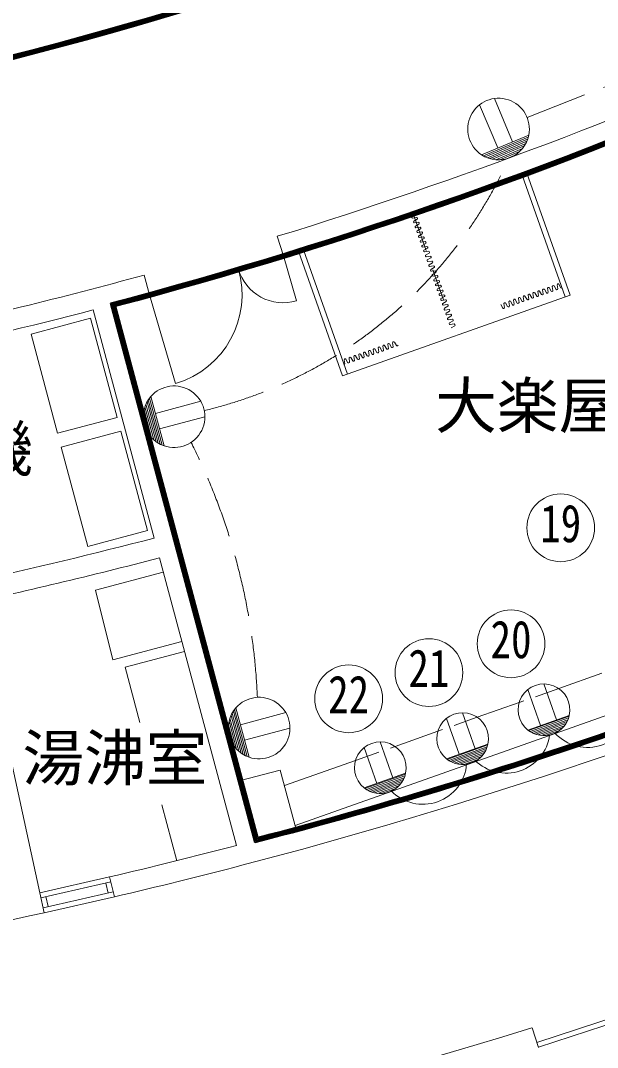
# Model space of a CAD drawing. Units: millimetres, scale not verified. Extents: x -33719 to 22651, y -21066 to 18138.
# Drawn here: x -368 to 5249, y -14251 to -4248 of the extents above; entities that cross this region are included whole.
import ezdxf
from ezdxf.enums import TextEntityAlignment as Align

# ---------------------------------------------------------------- set-up
doc = ezdxf.new("R2010")
doc.units = ezdxf.units.MM
doc.header["$LTSCALE"] = 200
for name, pattern in [('DASHED1', [1.8, 1.2, -0.6]), ('DASHED2', [3, 2, -1]), ('DASHED3', [4, 3, -1])]:
    doc.linetypes.add(name, pattern=pattern)
for name, color, linetype, lineweight in [('1-0_121', 7, 'Continuous', 9), ('1-F', 1, 'Continuous', 35), ('8-1', 7, 'Continuous', 9), ('8-2', 7, 'Continuous', 9)]:
    doc.layers.add(name, color=color, linetype=linetype, lineweight=lineweight)
doc.styles.add('HGｺﾞｼｯｸE', font='')
doc.styles.add('ＭＳ ゴシック', font='')
doc.styles.get('HGｺﾞｼｯｸE').set_extended_font_data('HGｺﾞｼｯｸE')
doc.styles.get('ＭＳ ゴシック').set_extended_font_data('MS Gothic')

msp = doc.modelspace()

# ---------------------------------------------------------------- linework, layer by layer
at = {"layer": '1-0_121'}
for p, q in [((4935.2, -6940.4), (4514.9, -5753.4)), ((4561.8, -5736), (4982.4, -6923.7)), ((3471.5, -6118.6), (3432.4, -6124.8)), ((3443, -6155.1), (3477.4, -6135.4)), ((3488.1, -6165.7), (3449, -6172)), ((3459.6, -6202.2), (3494, -6182.6)), ((3504.7, -6212.9), (3465.6, -6219.1)), ((3476.3, -6249.4), (3510.6, -6229.8)), ((3521.3, -6260), (3482.2, -6266.3)), ((3492.9, -6296.6), (3527.2, -6276.9)), ((2132, -6349.6), (2190.9, -6540.7)), ((3537.9, -6307.2), (3498.8, -6313.4)), ((3509.5, -6343.7), (3543.8, -6324.1)), ((3554.5, -6354.4), (3515.4, -6360.6)), ((3526.1, -6390.9), (3560.4, -6371.2)), ((3571.1, -6401.5), (3532, -6407.8)), ((2767.1, -7708.1), (2337.6, -6495.3)), ((2385.4, -6480.3), (2814.3, -7691.4)), ((3542.7, -6438), (3577.1, -6418.4)), ((3587.7, -6448.7), (3548.6, -6454.9)), ((3559.3, -6485.2), (3593.7, -6465.6)), ((3604.3, -6495.9), (3565.2, -6502.1)), ((2190.9, -6540.7), (2318.5, -6978.9)), ((3575.9, -6532.4), (3610.3, -6512.7)), ((3620.9, -6543), (3581.8, -6549.2)), ((3592.5, -6579.5), (3626.9, -6559.9)), ((3637.5, -6590.2), (3598.5, -6596.4)), ((3609.1, -6626.7), (3643.5, -6607)), ((3654.2, -6637.3), (3615.1, -6643.6)), ((3625.7, -6673.9), (3660.1, -6654.2)), ((3670.8, -6684.5), (3631.7, -6690.7)), ((3642.3, -6721), (3676.7, -6701.4)), ((835.5, -6727.1), (888.5, -6920)), ((3687.4, -6731.7), (3648.3, -6737.9)), ((3658.9, -6768.2), (3693.3, -6748.5)), ((3704, -6778.8), (3664.9, -6785)), ((3675.5, -6815.3), (3709.9, -6795.7)), ((3720.6, -6826), (3681.5, -6832.2)), ((3692.2, -6862.5), (3726.5, -6842.9)), ((3737.2, -6873.1), (3698.1, -6879.4)), ((3708.8, -6909.7), (3743.1, -6890)), ((4637.7, -6899.1), (4657.3, -6933.5)), ((4674.2, -6927.6), (4668, -6888.5)), ((4684.8, -6882.5), (4704.5, -6916.9)), ((4721.3, -6911), (4715.1, -6871.9)), ((4732, -6865.9), (4751.6, -6900.3)), ((4768.5, -6894.3), (4762.3, -6855.3)), ((4779.2, -6849.3), (4798.8, -6883.7)), ((4815.7, -6877.7), (4809.4, -6838.6)), ((4826.3, -6832.7), (4846, -6867.1)), ((4862.8, -6861.1), (4856.6, -6822)), ((4873.5, -6816.1), (4893.1, -6850.5)), ((888.5, -6920), (1140.1, -7784.2)), ((4982.4, -6923.7), (2767.1, -7708.1)), ((3753.8, -6920.3), (3714.7, -6926.5)), ((3725.4, -6956.8), (3759.7, -6937.2)), ((3770.4, -6967.5), (3731.3, -6973.7)), ((3742, -7004), (3776.4, -6984.3)), ((4354.7, -6998.8), (4374.3, -7033.2)), ((4391.2, -7027.2), (4385, -6988.1)), ((4401.9, -6982.2), (4421.5, -7016.5)), ((4438.4, -7010.6), (4432.2, -6971.5)), ((4449, -6965.6), (4468.7, -6999.9)), ((4485.5, -6994), (4479.3, -6954.9)), ((4496.2, -6949), (4515.8, -6983.3)), ((4532.7, -6977.4), (4526.5, -6938.3)), ((4543.3, -6932.4), (4563, -6966.7)), ((4579.9, -6960.8), (4573.6, -6921.7)), ((4590.5, -6915.7), (4610.2, -6950.1)), ((4627, -6944.2), (4620.8, -6905.1)), ((337.7, -7067.4), (933, -9289)), ((531.1, -7016.5), (1773.3, -11652.2)), ((3787, -7014.6), (3747.9, -7020.9)), ((3758.6, -7051.1), (3793, -7031.5)), ((3803.6, -7061.8), (3764.5, -7068)), ((3775.2, -7098.3), (3809.6, -7078.7)), ((4307.5, -7015.4), (4327.2, -7049.8)), ((4344.1, -7043.8), (4337.8, -7004.7)), ((3820.2, -7108.9), (3781.1, -7115.2)), ((3791.8, -7145.5), (3826.2, -7125.8)), ((3836.8, -7156.1), (3797.7, -7162.3)), ((3808.4, -7192.6), (3842.8, -7173)), ((3853.4, -7203.3), (3814.4, -7209.5)), ((3825, -7239.8), (3859.4, -7220.1)), ((-266.3, -7302.9), (-7.4, -8268.8)), ((3224.1, -7397), (3243.7, -7431.4)), ((3260.6, -7425.4), (3254.4, -7386.3)), ((3271.3, -7380.4), (3290.9, -7414.8)), ((2930.5, -7541.7), (2924.3, -7502.6)), ((2941.1, -7496.7), (2960.8, -7531)), ((2977.6, -7525.1), (2971.4, -7486)), ((2988.3, -7480), (3007.9, -7514.4)), ((3024.8, -7508.5), (3018.6, -7469.4)), ((3035.4, -7463.4), (3055.1, -7497.8)), ((3072, -7491.9), (3065.7, -7452.8)), ((3082.6, -7446.8), (3102.3, -7481.2)), ((3119.1, -7475.3), (3112.9, -7436.2)), ((3129.8, -7430.2), (3149.4, -7464.6)), ((3166.3, -7458.7), (3160.1, -7419.6)), ((3176.9, -7413.6), (3196.6, -7448)), ((3213.4, -7442), (3207.2, -7403)), ((2782.8, -7552.4), (2789, -7591.5)), ((2819.3, -7580.9), (2799.6, -7546.5)), ((2836.2, -7574.9), (2829.9, -7535.8)), ((2846.8, -7529.9), (2866.4, -7564.2)), ((2883.3, -7558.3), (2877.1, -7519.2)), ((2894, -7513.3), (2913.6, -7547.6)), ((-7.4, -8268.8), (572.1, -8113.5)), ((28.8, -8403.9), (287.6, -9369.8)), ((287.6, -9369.8), (867.1, -9214.5)), ((984.8, -9482.2), (1735.4, -12283.5)), ((362.9, -9796.5), (1021.7, -9620)), ((2304.2, -12088), (9041.2, -9702.3)), ((362.9, -9796.5), (531.2, -10476)), ((531.2, -10476), (1202.8, -10296)), ((649.1, -10547.8), (1228.7, -10392.5)), ((649.1, -10547.8), (793.3, -11086)), ((5293.2, -10605.2), (4871.6, -10754.5)), ((-605.4, -10789.4), (-181, -12743.9)), ((4487, -10890.7), (4079.2, -11035.1)), ((3694.5, -11171.3), (3277.8, -11318.9)), ((2893.3, -11455), (2200.3, -11700.4)), ((2159.6, -11548.6), (1773.3, -11652.2)), ((2159.6, -11548.6), (2314.9, -12128.2)), ((1008.4, -11888.7), (1153.9, -12431.7)), ((2366.7, -12321.4), (1787.1, -12476.7)), ((498.8, -12589.8), (-181, -12743.9)), ((547.1, -12783.9), (498.8, -12589.8)), ((-170.3, -12792.7), (510.8, -12638.3)), ((462.2, -12649.7), (486.3, -12746.8)), ((-138.2, -12939.2), (-181, -12743.9)), ((-148.9, -12890.4), (535, -12735.4)), ((-138.2, -12939.2), (547.1, -12783.9)), ((-121.6, -12781.3), (-100.2, -12879)), ((6178.7, -13704.6), (4657.9, -14202)), ((6194.2, -13752.1), (4673.5, -14249.5)), ((4611.8, -14060.9), (4674.1, -14251.3))]:
    msp.add_line(p, q, dxfattribs=at)
at = {"layer": '1-0_121', "linetype": 'DASHED2'}
msp.add_line((3447.9, -6110.5), (3749.7, -6967.5), dxfattribs=at)
at = {"layer": '1-0_121', "linetype": 'DASHED1'}
for p, q in [((4871.6, -10754.5), (4487, -10890.7)), ((4079.2, -11035.1), (3694.5, -11171.3)), ((2893.3, -11455), (3277.8, -11318.9))]:
    msp.add_line(p, q, dxfattribs=at)
at = {"layer": '1-0_121'}
for points in [[(-266.3, -7302.9), (313.3, -7147.6), (572.1, -8113.5)], [(28.8, -8403.9), (608.3, -8248.6), (867.1, -9214.5)]]:
    msp.add_lwpolyline(points, dxfattribs=at)
for centre, radius, start, end in [((-10760.3, 35510), 43800, 287.11826, 294.39244), ((-10760.3, 35510), 44000, 287.11826, 294.13022), ((3433.6, -6114.9), 10, 200.99716, 262.83495), ((3450.2, -6162), 10, 135.96505, 262.83495), ((3466.8, -6209.2), 10, 135.96505, 262.83495), ((3470.2, -6128.5), 10, 315.96505, 82.83495), ((3486.8, -6175.6), 10, 315.96505, 82.83495), ((3483.4, -6256.4), 10, 135.96505, 262.83495), ((3500.1, -6303.5), 10, 135.96505, 262.83495), ((3503.4, -6222.8), 10, 315.96505, 82.83495), ((3520, -6270), 10, 315.96505, 82.83495), ((3516.7, -6350.7), 10, 135.96505, 262.83495), ((3533.3, -6397.8), 10, 135.96505, 262.83495), ((3536.6, -6317.1), 10, 315.96505, 82.83495), ((3553.3, -6364.3), 10, 315.96505, 82.83495), ((3569.9, -6411.5), 10, 315.96505, 82.83495), ((3549.9, -6445), 10, 135.96505, 262.83495), ((3566.5, -6492.2), 10, 135.96505, 262.83495), ((3586.5, -6458.6), 10, 315.96505, 82.83495), ((3603.1, -6505.8), 10, 315.96505, 82.83495), ((3583.1, -6539.3), 10, 135.96505, 262.83495), ((3599.7, -6586.5), 10, 135.96505, 262.83495), ((3619.7, -6552.9), 10, 315.96505, 82.83495), ((3636.3, -6600.1), 10, 315.96505, 82.83495), ((888.5, -6920), 900.1, 286.23502, 16.23502), ((2190.9, -6540.7), 456.4, 196.23502, 286.23502), ((3616.3, -6633.6), 10, 135.96505, 262.83495), ((3632.9, -6680.8), 10, 135.96505, 262.83495), ((3652.9, -6647.3), 10, 315.96505, 82.83495), ((3669.5, -6694.4), 10, 315.96505, 82.83495), ((-10760.3, 35510), 43800, 282.11919, 285.35179), ((3649.5, -6728), 10, 135.96505, 262.83495), ((3666.1, -6775.1), 10, 135.96505, 262.83495), ((3686.1, -6741.6), 10, 315.96505, 82.83495), ((3702.7, -6788.7), 10, 315.96505, 82.83495), ((3682.7, -6822.3), 10, 135.96505, 262.83495), ((3699.3, -6869.4), 10, 135.96505, 262.83495), ((3719.3, -6835.9), 10, 315.96505, 82.83495), ((3735.9, -6883.1), 10, 315.96505, 82.83495), ((4630.7, -6906.3), 10, 45.96505, 172.83495), ((4677.9, -6889.7), 10, 45.96505, 172.83495), ((4725, -6873.1), 10, 45.96505, 172.83495), ((4758.6, -6893.1), 10, 225.96505, 352.83495), ((4772.2, -6856.5), 10, 45.96505, 172.83495), ((4805.7, -6876.5), 10, 225.96505, 352.83495), ((4819.4, -6839.9), 10, 45.96505, 172.83495), ((4852.9, -6859.9), 10, 225.96505, 352.83495), ((4866.5, -6823.3), 10, 45.96505, 172.83495), ((4900.1, -6843.3), 10, 225.96505, 293.66758), ((-10760.3, 35510), 44000, 284.86978, 285.35179), ((3716, -6916.6), 10, 135.96505, 262.83495), ((3732.6, -6963.8), 10, 135.96505, 262.83495), ((3752.6, -6930.2), 10, 315.96505, 82.83495), ((3769.2, -6977.4), 10, 315.96505, 82.83495), ((4347.8, -7006), 10, 45.96505, 172.83495), ((4394.9, -6989.4), 10, 45.96505, 172.83495), ((4442.1, -6972.8), 10, 45.96505, 172.83495), ((4475.6, -6992.7), 10, 225.96505, 352.83495), ((4489.2, -6956.2), 10, 45.96505, 172.83495), ((4522.8, -6976.1), 10, 225.96505, 352.83495), ((4536.4, -6939.5), 10, 45.96505, 172.83495), ((4569.9, -6959.5), 10, 225.96505, 352.83495), ((4583.6, -6922.9), 10, 45.96505, 172.83495), ((4617.1, -6942.9), 10, 225.96505, 352.83495), ((4664.3, -6926.3), 10, 225.96505, 352.83495), ((4711.4, -6909.7), 10, 225.96505, 352.83495), ((-10760.3, 35510), 44000, 282.11978, 284.60934), ((3749.2, -7010.9), 10, 135.96505, 262.83495), ((3765.8, -7058.1), 10, 135.96505, 262.83495), ((3782.4, -7105.3), 10, 135.96505, 262.83495), ((3785.8, -7024.5), 10, 315.96505, 82.83495), ((3802.4, -7071.7), 10, 315.96505, 82.83495), ((4334.1, -7042.6), 10, 225.96505, 352.83495), ((4381.3, -7026), 10, 225.96505, 352.83495), ((4428.5, -7009.4), 10, 225.96505, 352.83495), ((3799, -7152.4), 10, 135.96505, 262.83495), ((3815.6, -7199.6), 10, 135.96505, 262.83495), ((3819, -7118.9), 10, 315.96505, 82.83495), ((3835.6, -7166), 10, 315.96505, 82.83495), ((3852.2, -7213.2), 10, 315.96505, 82.83495), ((3217.1, -7404.2), 10, 45.96505, 172.83495), ((3264.3, -7387.6), 10, 45.96505, 172.83495), ((2934.2, -7503.8), 10, 45.96505, 172.83495), ((2981.3, -7487.2), 10, 45.96505, 172.83495), ((3028.5, -7470.6), 10, 45.96505, 172.83495), ((3062, -7490.6), 10, 225.96505, 352.83495), ((3075.7, -7454), 10, 45.96505, 172.83495), ((3109.2, -7474), 10, 225.96505, 352.83495), ((3122.8, -7437.4), 10, 45.96505, 172.83495), ((3156.4, -7457.4), 10, 225.96505, 352.83495), ((3170, -7420.8), 10, 45.96505, 172.83495), ((3203.5, -7440.8), 10, 225.96505, 352.83495), ((3250.7, -7424.2), 10, 225.96505, 352.83495), ((3297.8, -7407.6), 10, 225.96505, 352.83495), ((2779.1, -7590.3), 10, 286.15021, 352.83495), ((2792.7, -7553.7), 10, 45.96505, 172.83495), ((2826.2, -7573.7), 10, 225.96505, 352.83495), ((2839.9, -7537.1), 10, 45.96505, 172.83495), ((2873.4, -7557.1), 10, 225.96505, 352.83495), ((2887, -7520.5), 10, 45.96505, 172.83495), ((2920.6, -7540.4), 10, 225.96505, 352.83495), ((2967.7, -7523.8), 10, 225.96505, 352.83495), ((3014.9, -7507.2), 10, 225.96505, 352.83495), ((-10760.3, 35510), 46300, 282.37375, 284.62875), ((-10760.3, 35510), 46500, 282.12678, 284.63035), ((-10760.3, 35510), 49400, 285.34795, 293.65205), ((-10760.3, 35510), 49600, 285.34655, 293.65345), ((-10760.3, 35510), 49400, 283.1744, 284.65205), ((-10760.3, 35510), 49600, 283.17766, 284.65345), ((-10760.3, 35510), 49600, 276.98424, 282.36599), ((-10760.3, 35510), 51900, 266.3604, 287.22829)]:
    msp.add_arc(centre, radius, start, end, dxfattribs=at)
at = {"layer": '1-F'}
for p, q in [((506.6, -7002.3), (1914, -12254.9)), ((518.9, -7009.4), (1921.1, -12242.7)), ((531.1, -7016.5), (1928.2, -12230.5)), ((543.4, -7023.6), (1935.3, -12218.3)), ((555.6, -7030.7), (1942.4, -12206.2))]:
    msp.add_line(p, q, dxfattribs=at)
for centre, radius, start, end in [((-10760.3, 35510), 41400, 278.1116, 298.33386), ((-10760.3, 35510), 41410, 278.12547, 298.34773), ((-10760.3, 35510), 41420, 278.13934, 298.3616), ((-10760.3, 35510), 41430, 278.15319, 298.37553), ((-10760.3, 35510), 41440, 278.16704, 298.38939), ((-10760.3, 35510), 43980, 284.84367, 294.10422), ((-10760.3, 35510), 43990, 284.85673, 294.1042), ((-10760.3, 35510), 44000, 284.86978, 294.10417), ((-10760.3, 35510), 44010, 284.88283, 294.10415), ((-10760.3, 35510), 44020, 284.89587, 294.10413), ((-9729.1, 32598.1), 46339.5, 284.55195, 294.44805), ((-9729.1, 32598.1), 46329.5, 284.56422, 294.43578), ((-9729.1, 32598.1), 46319.5, 284.57649, 294.42351), ((-9729.1, 32598.1), 46309.5, 284.58877, 294.41123), ((-9729.1, 32598.1), 46299.5, 284.60106, 294.39894)]:
    msp.add_arc(centre, radius, start, end, dxfattribs=at)
at = {"layer": '8-1'}
for p, q in [((4278.5, -5489.3), (4101.7, -5067.7)), ((4422.6, -5428.9), (4245.8, -5007.3)), ((4580, -5362.9), (4121.1, -5555.3)), ((4575.5, -5382.4), (4138.1, -5565.8)), ((4569.3, -5402.5), (4156.9, -5575.5)), ((4561.2, -5423.5), (4177.5, -5584.4)), ((4550.6, -5445.5), (4200.7, -5592.3)), ((4536.8, -5468.9), (4227, -5598.8)), ((4518.2, -5494.3), (4258.1, -5603.3)), ((4491.3, -5523.1), (4297.6, -5604.4)), ((4438.3, -5562.9), (4363.1, -5594.4)), ((951.5, -8350.4), (853.3, -7983.9)), ((971.9, -8363.9), (864.2, -7962)), ((991.6, -8374.8), (875.8, -7942.7)), ((1010.7, -8383.6), (888, -7925.5)), ((1029.4, -8390.7), (900.6, -7910)), ((944.8, -8074.9), (1386.4, -7956.6)), ((882.6, -8281.2), (828.2, -8078.3)), ((907.5, -8311.7), (834.6, -8039.3)), ((930.2, -8333.5), (843.2, -8009.1)), ((850.3, -8223.3), (829.2, -8144.6)), ((985.2, -8225.8), (1426.8, -8107.5)), ((4571.9, -10764.8), (4695.9, -11115.2)), ((4726.4, -10710.1), (4850.5, -11060.4)), ((1799.8, -11396.9), (1692.1, -10995)), ((1819.5, -11407.8), (1703.7, -10975.7)), ((1838.6, -11416.6), (1715.9, -10958.5)), ((1857.3, -11423.7), (1728.5, -10943)), ((1772.7, -11107.9), (2214.3, -10989.6)), ((3934, -10990.6), (4058, -11340.9)), ((1735.5, -11344.7), (1662.5, -11072.3)), ((1758.1, -11366.5), (1671.2, -11042.1)), ((1779.4, -11383.4), (1681.2, -11016.9)), ((3779.4, -11045.4), (3903.5, -11395.7)), ((4571.6, -11159.2), (4974.8, -11016.4)), ((4578.1, -11164.1), (4972.9, -11024.3)), ((4592.7, -11174.2), (4967.9, -11041.4)), ((4608.9, -11183.8), (4961.3, -11059)), ((4627, -11192.7), (4952.8, -11077.3)), ((4647.5, -11200.7), (4941.9, -11096.4)), ((1710.5, -11314.2), (1656.1, -11111.3)), ((1678.2, -11256.3), (1657.1, -11177.6)), ((1813.1, -11258.8), (2254.8, -11140.5)), ((4671.4, -11207.5), (4927.7, -11116.7)), ((4700.4, -11212.5), (4908.3, -11138.9)), ((4739.7, -11213.8), (4878.6, -11164.7)), ((3132.7, -11274.5), (3256.8, -11624.8)), ((3779.2, -11439.7), (4182.3, -11296.9)), ((2978.2, -11329.2), (3102.2, -11679.5)), ((3785.6, -11444.7), (4180.4, -11304.9)), ((3800.3, -11454.8), (4175.4, -11321.9)), ((3816.4, -11464.3), (4168.9, -11339.5)), ((3834.5, -11473.2), (4160.4, -11357.8)), ((3855.1, -11481.2), (4149.5, -11376.9)), ((3878.9, -11488), (4135.2, -11397.3)), ((3907.9, -11493), (4115.8, -11419.4)), ((3947.3, -11494.4), (4086.1, -11445.2)), ((2977.9, -11723.5), (3381.1, -11580.8)), ((2984.4, -11728.5), (3379.2, -11588.7)), ((2999, -11738.6), (3374.2, -11605.7)), ((3015.2, -11748.2), (3367.6, -11623.3)), ((3033.3, -11757), (3359.1, -11641.6)), ((3053.8, -11765), (3348.2, -11660.8)), ((3077.7, -11771.8), (3334, -11681.1)), ((3106.7, -11776.9), (3314.6, -11703.2)), ((3146, -11778.2), (3284.9, -11729))]:
    msp.add_line(p, q, dxfattribs=at)
for centre, radius, start, end in [((4285.8, -5304.6), 300, 348.79648, 236.70546), ((4285.8, -5304.6), 300, 236.70546, 348.79648), ((4285.8, -5304.6), 300, 236.70546, 348.79648), ((1126.8, -8107), 300, 251.0455, 138.95448), ((1126.8, -8107), 300, 138.95448, 251.0455), ((1126.8, -8107), 300, 138.95448, 251.0455), ((4728.7, -10962.1), 252, 347.5536, 231.44655), ((1954.8, -11140), 300, 251.0455, 138.95448), ((1954.8, -11140), 300, 138.95448, 251.0455), ((1954.8, -11140), 300, 138.95448, 251.0455), ((3936.2, -11242.6), 252, 347.5536, 231.44655), ((4728.7, -10962.1), 252, 231.44655, 347.55345), ((3135, -11526.4), 252, 347.5536, 231.44655), ((3936.2, -11242.6), 252, 231.44655, 347.55345), ((3135, -11526.4), 252, 231.44655, 347.55345)]:
    msp.add_arc(centre, radius, start, end, dxfattribs=at)
at = {"layer": '8-2', "linetype": 'DASHED3'}
msp.add_line((4564.1, -5192.8), (8823.7, -3507.7), dxfattribs=at)
at = {"layer": '8-2'}
for centre in [(4891.4, -9189.1), (4407.9, -10319.1), (3608.1, -10599.6), (2826.7, -10854.8)]:
    msp.add_circle(centre, 330, dxfattribs=at)
at = {"layer": '8-2', "linetype": 'DASHED3'}
for centre, radius, start, end in [((395.4, -3791.2), 4378.1, 283.54608, 335.79208), ((-4161.4, -11099.7), 6104.8, 2.43365, 26.69664)]:
    msp.add_arc(centre, radius, start, end, dxfattribs=at)
at = {"layer": '8-2'}
for centre, radius, start, end in [((5153.3, -10897.1), 431.7, 222.45711, 356.71949), ((4358.8, -11151.3), 427.9, 224.85965, 352.72124), ((3548.7, -11454.7), 428.1, 223.77017, 355.34495)]:
    msp.add_arc(centre, radius, start, end, dxfattribs=at)

# ---------------------------------------------------------------- texts
at = {"layer": '1-0_121', "style": 'HGｺﾞｼｯｸE'}
for s, p in [('大楽屋２', (3669.1, -8350.3)), ('自販機', (-2049, -8767.9)), ('湯沸室', (-350.4, -11782.8))]:
    msp.add_text(s, height=439.9, dxfattribs=at).set_placement(p, align=Align.BOTTOM_LEFT)
at = {"layer": '8-2', "style": 'ＭＳ ゴシック', "width": 0.8}
for s, p in [('19', (4691.4, -9439.1)), ('20', (4207.9, -10569.1)), ('21', (3408.1, -10849.6)), ('22', (2626.7, -11104.8))]:
    msp.add_text(s, height=366.6, dxfattribs=at).set_placement(p, align=Align.BOTTOM_LEFT)

doc.saveas('drawing.dxf')
